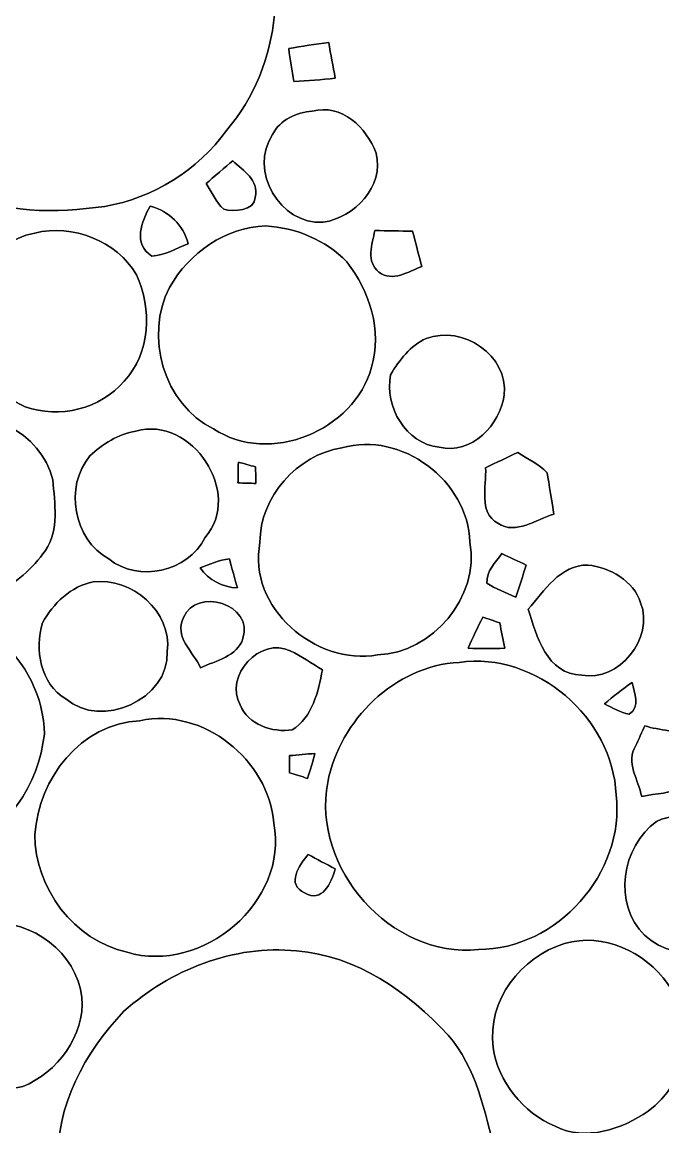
# Model space of a CAD drawing. Header units: centimetres. Extents: x -16.8 to 16.8, y -16.7 to 16.7.
# Drawn here: x -0.92 to 4.46, y -0.48 to 8.79 of the extents above; entities that cross this region are included whole.
import ezdxf

# ---------------------------------------------------------------- set-up
doc = ezdxf.new("R2010")
doc.units = ezdxf.units.CM
doc.header["$MEASUREMENT"] = 0
doc.layers.add('Layer 1', color=7, linetype='Continuous')

msp = doc.modelspace()

# ---------------------------------------------------------------- linework, layer by layer
at = {"layer": 'Layer 1', "color": 7}
for points, knots in [([(-16.77458, 16.66875), (-16.77458, 16.66875), (16.77458, 16.66875), (16.77458, 16.66875), (16.77458, 16.66875), (16.77458, 16.66875), (16.77458, -16.66875), (16.77458, -16.66875), (16.77458, -16.66875), (16.77458, -16.66875), (-16.77458, -16.66875), (-16.77458, -16.66875), (-16.77458, -16.66875), (-16.77458, -16.66875), (-16.77458, 16.66875), (-16.77458, 16.66875), (-16.77458, 16.66875), (-16.77458, 16.66875), (-16.77458, 16.66875), (-16.77458, 16.66875)], [0, 0, 0, 0, 0.1666667, 0.1666667, 0.1666667, 0.1666667, 0.3333333, 0.3333333, 0.3333333, 0.3333333, 0.5, 0.5, 0.5, 0.5, 0.6666667, 0.6666667, 0.6666667, 0.6666667, 1, 1, 1, 1]), ([(-13.65462, 15.30597), (-14.32278, 15.21848), (-14.89498, 14.59547), (-14.89675, 13.91673), (-14.89675, 13.91673), (-14.91933, 13.38792), (-14.90204, 12.85875), (-14.90486, 12.32958), (-14.90486, 12.32958), (-14.90451, 3.3334), (-14.90557, -5.66279), (-14.90451, -14.65897), (-14.90451, -14.65897), (-14.95884, -15.46613), (-14.23564, -16.22143), (-13.4239, -16.17662), (-13.4239, -16.17662), (-4.66266, -16.17063), (4.09893, -16.18051), (12.86016, -16.17169), (12.86016, -16.17169), (13.65426, -16.17945), (14.36299, -15.4178), (14.27198, -14.62299), (14.27198, -14.62299), (14.2681, -5.21547), (14.26916, 4.19241), (14.27162, 13.59994), (14.27162, 13.59994), (14.28538, 13.99046), (14.23882, 14.41203), (13.98482, 14.72671), (13.98482, 14.72671), (13.69942, 15.18003), (13.12192, 15.35218), (12.61251, 15.32961), (12.61251, 15.32961), (4.43971, 15.32643), (-3.73345, 15.3289), (-11.90625, 15.32819), (-11.90625, 15.32819), (-12.48904, 15.32255), (-13.07289, 15.35218), (-13.65462, 15.30597)], [0, 0, 0, 0, 0.0833333, 0.0833333, 0.0833333, 0.0833333, 0.1666667, 0.1666667, 0.1666667, 0.1666667, 0.25, 0.25, 0.25, 0.25, 0.3333333, 0.3333333, 0.3333333, 0.3333333, 0.4166667, 0.4166667, 0.4166667, 0.4166667, 0.5, 0.5, 0.5, 0.5, 0.5833333, 0.5833333, 0.5833333, 0.5833333, 0.6666667, 0.6666667, 0.6666667, 0.6666667, 0.75, 0.75, 0.75, 0.75, 0.8333333, 0.8333333, 0.8333333, 0.8333333, 1, 1, 1, 1]), ([(-0.90417, 10.83063), (-0.15804, 10.95022), (0.63888, 10.54947), (0.99166, 9.88236), (0.99166, 9.88236), (1.33597, 9.25936), (1.26153, 8.42574), (0.79551, 7.88352), (0.79551, 7.88352), (0.55245, 7.5498), (0.18133, 7.3152), (-0.22684, 7.24641), (-0.22684, 7.24641), (-0.63465, 7.19208), (-1.09149, 7.17268), (-1.45627, 7.39916), (-1.45627, 7.39916), (-1.93287, 7.64469), (-2.30293, 8.08849), (-2.42711, 8.61342), (-2.42711, 8.61342), (-2.48991, 8.9849), (-2.46662, 9.37542), (-2.32339, 9.72573), (-2.32339, 9.72573), (-2.09621, 10.31416), (-1.51836, 10.73362), (-0.90417, 10.83063)], [0, 0, 0, 0, 0.125, 0.125, 0.125, 0.125, 0.25, 0.25, 0.25, 0.25, 0.375, 0.375, 0.375, 0.375, 0.5, 0.5, 0.5, 0.5, 0.625, 0.625, 0.625, 0.625, 0.75, 0.75, 0.75, 0.75, 1, 1, 1, 1]), ([(1.31657, 8.57003), (1.42804, 8.59155), (1.54023, 8.60707), (1.65347, 8.62154), (1.65347, 8.62154), (1.6697, 8.52276), (1.68839, 8.42222), (1.70674, 8.32309), (1.70674, 8.32309), (1.59138, 8.30792), (1.47532, 8.30227), (1.35996, 8.29486), (1.35996, 8.29486), (1.34514, 8.38694), (1.33068, 8.47866), (1.31657, 8.57003)], [0, 0, 0, 0, 0.2, 0.2, 0.2, 0.2, 0.4, 0.4, 0.4, 0.4, 0.6, 0.6, 0.6, 0.6, 1, 1, 1, 1]), ([(1.51483, 8.04545), (1.76142, 8.11107), (1.97026, 7.90681), (2.05105, 7.69408), (2.05105, 7.69408), (2.11984, 7.40869), (1.86902, 7.1561), (1.6069, 7.11235), (1.6069, 7.11235), (1.24354, 7.08872), (0.97684, 7.5505), (1.18181, 7.84931), (1.18181, 7.84931), (1.24389, 7.97419), (1.38148, 8.03557), (1.51483, 8.04545)], [0, 0, 0, 0, 0.2, 0.2, 0.2, 0.2, 0.4, 0.4, 0.4, 0.4, 0.6, 0.6, 0.6, 0.6, 1, 1, 1, 1]), ([(0.84737, 7.62847), (0.93451, 7.54345), (1.06892, 7.47219), (1.03646, 7.32155), (1.03646, 7.32155), (1.02835, 7.20725), (0.8569, 7.19878), (0.77153, 7.22242), (0.77153, 7.22242), (0.70626, 7.28239), (0.66816, 7.36388), (0.62512, 7.43938), (0.62512, 7.43938), (0.68051, 7.48665), (0.79163, 7.58119), (0.84737, 7.62847)], [0, 0, 0, 0, 0.2, 0.2, 0.2, 0.2, 0.4, 0.4, 0.4, 0.4, 0.6, 0.6, 0.6, 0.6, 1, 1, 1, 1]), ([(0.15522, 7.24782), (0.31362, 7.20478), (0.42968, 7.09154), (0.47272, 6.93279), (0.47272, 6.93279), (0.3743, 6.89046), (0.27658, 6.83577), (0.16722, 6.82942), (0.16722, 6.82942), (0.01023, 6.93208), (0.07832, 7.11835), (0.15522, 7.24782)], [0, 0, 0, 0, 0.25, 0.25, 0.25, 0.25, 0.5, 0.5, 0.5, 0.5, 1, 1, 1, 1]), ([(-0.81456, 7.02239), (-0.4953, 7.0993), (-0.12629, 6.95854), (0.03881, 6.67173), (0.03881, 6.67173), (0.1711, 6.38986), (0.15804, 6.01345), (-0.06491, 5.77956), (-0.06491, 5.77956), (-0.25859, 5.54461), (-0.61101, 5.46276), (-0.89394, 5.56401), (-0.89394, 5.56401), (-1.11478, 5.66773), (-1.32398, 5.85188), (-1.37231, 6.10164), (-1.37231, 6.10164), (-1.47638, 6.49217), (-1.21532, 6.94372), (-0.81456, 7.02239)], [0, 0, 0, 0, 0.1666667, 0.1666667, 0.1666667, 0.1666667, 0.3333333, 0.3333333, 0.3333333, 0.3333333, 0.5, 0.5, 0.5, 0.5, 0.6666667, 0.6666667, 0.6666667, 0.6666667, 1, 1, 1, 1]), ([(1.12466, 7.08272), (1.37513, 7.06614), (1.62913, 6.96489), (1.80375, 6.78039), (1.80375, 6.78039), (2.00096, 6.53662), (2.09868, 6.20219), (2.01295, 5.89527), (2.01295, 5.89527), (1.86478, 5.36328), (1.15499, 5.06659), (0.68651, 5.37986), (0.68651, 5.37986), (0.26635, 5.5813), (0.10442, 6.16091), (0.31644, 6.5659), (0.31644, 6.5659), (0.48189, 6.85765), (0.78352, 7.07072), (1.12466, 7.08272)], [0, 0, 0, 0, 0.1666667, 0.1666667, 0.1666667, 0.1666667, 0.3333333, 0.3333333, 0.3333333, 0.3333333, 0.5, 0.5, 0.5, 0.5, 0.6666667, 0.6666667, 0.6666667, 0.6666667, 1, 1, 1, 1]), ([(2.03941, 7.04356), (2.14454, 7.0418), (2.25037, 7.04003), (2.3562, 7.03792), (2.3562, 7.03792), (2.38478, 6.93914), (2.40524, 6.84283), (2.43381, 6.74229), (2.43381, 6.74229), (2.32304, 6.69925), (2.18687, 6.60718), (2.07433, 6.69502), (2.07433, 6.69502), (1.96321, 6.77933), (2.01718, 6.93032), (2.03941, 7.04356)], [0, 0, 0, 0, 0.2, 0.2, 0.2, 0.2, 0.4, 0.4, 0.4, 0.4, 0.6, 0.6, 0.6, 0.6, 1, 1, 1, 1]), ([(2.4698, 6.13763), (2.77742, 6.25087), (3.16124, 5.99863), (3.12561, 5.66138), (3.12561, 5.66138), (3.0928, 5.41443), (2.85115, 5.15796), (2.58092, 5.22393), (2.58092, 5.22393), (2.29729, 5.25533), (2.1209, 5.56366), (2.17205, 5.83318), (2.17205, 5.83318), (2.24543, 5.95383), (2.3368, 6.07836), (2.4698, 6.13763)], [0, 0, 0, 0, 0.2, 0.2, 0.2, 0.2, 0.4, 0.4, 0.4, 0.4, 0.6, 0.6, 0.6, 0.6, 1, 1, 1, 1]), ([(-1.62525, 5.46806), (-1.23296, 5.58729), (-0.76447, 5.35234), (-0.66146, 4.94983), (-0.66146, 4.94983), (-0.64946, 4.75368), (-0.60501, 4.53249), (-0.72496, 4.35751), (-0.72496, 4.35751), (-0.83256, 4.20793), (-0.97437, 4.07176), (-1.15006, 4.0065), (-1.15006, 4.0065), (-1.59738, 3.86609), (-2.16288, 4.21605), (-2.13184, 4.71064), (-2.13184, 4.71064), (-2.17911, 5.04472), (-1.9244, 5.35693), (-1.62525, 5.46806)], [0, 0, 0, 0, 0.1666667, 0.1666667, 0.1666667, 0.1666667, 0.3333333, 0.3333333, 0.3333333, 0.3333333, 0.5, 0.5, 0.5, 0.5, 0.6666667, 0.6666667, 0.6666667, 0.6666667, 1, 1, 1, 1]), ([(0.03387, 5.35905), (0.50377, 5.49416), (0.93874, 4.83905), (0.61383, 4.46511), (0.61383, 4.46511), (0.46919, 4.17936), (0.05856, 4.08587), (-0.19368, 4.2866), (-0.19368, 4.2866), (-0.49107, 4.45417), (-0.56762, 4.89162), (-0.35207, 5.15091), (-0.35207, 5.15091), (-0.24624, 5.25357), (-0.11289, 5.33471), (0.03387, 5.35905)], [0, 0, 0, 0, 0.2, 0.2, 0.2, 0.2, 0.4, 0.4, 0.4, 0.4, 0.6, 0.6, 0.6, 0.6, 1, 1, 1, 1]), ([(1.76142, 5.22005), (2.2666, 5.36328), (2.82116, 4.94136), (2.8381, 4.42701), (2.8381, 4.42701), (2.92029, 3.96452), (2.52518, 3.50132), (2.06304, 3.48051), (2.06304, 3.48051), (1.54093, 3.39196), (0.96873, 3.87632), (1.07562, 4.42666), (1.07562, 4.42666), (1.0735, 4.80766), (1.38959, 5.15973), (1.76142, 5.22005)], [0, 0, 0, 0, 0.2, 0.2, 0.2, 0.2, 0.4, 0.4, 0.4, 0.4, 0.6, 0.6, 0.6, 0.6, 1, 1, 1, 1]), ([(3.23956, 5.1816), (3.3207, 5.1248), (3.41701, 5.08388), (3.4865, 5.01086), (3.4865, 5.01086), (3.50026, 4.92372), (3.52813, 4.74945), (3.54224, 4.66231), (3.54224, 4.66231), (3.39372, 4.62245), (3.22545, 4.48416), (3.07199, 4.58611), (3.07199, 4.58611), (2.90759, 4.67642), (2.97815, 4.89585), (2.96968, 5.05248), (2.96968, 5.05248), (3.05929, 5.09517), (3.14925, 5.13821), (3.23956, 5.1816)], [0, 0, 0, 0, 0.1666667, 0.1666667, 0.1666667, 0.1666667, 0.3333333, 0.3333333, 0.3333333, 0.3333333, 0.5, 0.5, 0.5, 0.5, 0.6666667, 0.6666667, 0.6666667, 0.6666667, 1, 1, 1, 1]), ([(0.89429, 5.09905), (0.94192, 5.08635), (0.98989, 5.07294), (1.03823, 5.05954), (1.03823, 5.05954), (1.03928, 5.01333), (1.04069, 4.96676), (1.04211, 4.92054), (1.04211, 4.92054), (0.99166, 4.92196), (0.94121, 4.92337), (0.89112, 4.92478), (0.89112, 4.92478), (0.89147, 4.98299), (0.89253, 5.04119), (0.89429, 5.09905)], [0, 0, 0, 0, 0.2, 0.2, 0.2, 0.2, 0.4, 0.4, 0.4, 0.4, 0.6, 0.6, 0.6, 0.6, 1, 1, 1, 1]), ([(0.57362, 4.21217), (0.65334, 4.24215), (0.73307, 4.27673), (0.8188, 4.28731), (0.8188, 4.28731), (0.83573, 4.22628), (0.8696, 4.10422), (0.88653, 4.04319), (0.88653, 4.04319), (0.75882, 4.04813), (0.6477, 4.1088), (0.57362, 4.21217)], [0, 0, 0, 0, 0.25, 0.25, 0.25, 0.25, 0.5, 0.5, 0.5, 0.5, 1, 1, 1, 1]), ([(3.10691, 4.33141), (3.17394, 4.2993), (3.24132, 4.26755), (3.30906, 4.2358), (3.30906, 4.2358), (3.2826, 4.14514), (3.25332, 4.05553), (3.22298, 3.96628), (3.22298, 3.96628), (3.13584, 4.00791), (3.05506, 4.03084), (2.9785, 4.08446), (2.9785, 4.08446), (2.97709, 4.1843), (3.04906, 4.25873), (3.10691, 4.33141)], [0, 0, 0, 0, 0.2, 0.2, 0.2, 0.2, 0.4, 0.4, 0.4, 0.4, 0.6, 0.6, 0.6, 0.6, 1, 1, 1, 1]), ([(3.32775, 3.86539), (3.46004, 4.01673), (3.59657, 4.23968), (3.82729, 4.23545), (3.82729, 4.23545), (4.01179, 4.21393), (4.21146, 4.10528), (4.27037, 3.91866), (4.27037, 3.91866), (4.3875, 3.62056), (4.08693, 3.2512), (3.77613, 3.31117), (3.77613, 3.31117), (3.48227, 3.31682), (3.39549, 3.64137), (3.32775, 3.86539)], [0, 0, 0, 0, 0.2, 0.2, 0.2, 0.2, 0.4, 0.4, 0.4, 0.4, 0.6, 0.6, 0.6, 0.6, 1, 1, 1, 1]), ([(-0.3242, 4.09469), (-0.00035, 4.13597), (0.33796, 3.84528), (0.2981, 3.50873), (0.2981, 3.50873), (0.31433, 3.10762), (-0.25753, 2.85291), (-0.55421, 3.11256), (-0.55421, 3.11256), (-0.76835, 3.23744), (-0.81668, 3.52989), (-0.74965, 3.75003), (-0.74965, 3.75003), (-0.6604, 3.91125), (-0.51118, 4.05906), (-0.3242, 4.09469)], [0, 0, 0, 0, 0.2, 0.2, 0.2, 0.2, 0.4, 0.4, 0.4, 0.4, 0.6, 0.6, 0.6, 0.6, 1, 1, 1, 1]), ([(0.43497, 3.79518), (0.53446, 4.05201), (1.02905, 3.90913), (0.93239, 3.61879), (0.93239, 3.61879), (0.88688, 3.46816), (0.70379, 3.43323), (0.57785, 3.37397), (0.57785, 3.37397), (0.51576, 3.50202), (0.35066, 3.63961), (0.43497, 3.79518)], [0, 0, 0, 0, 0.25, 0.25, 0.25, 0.25, 0.5, 0.5, 0.5, 0.5, 1, 1, 1, 1]), ([(-1.97732, 3.87703), (-1.34761, 3.98745), (-0.74013, 3.44029), (-0.73413, 2.81552), (-0.73413, 2.81552), (-0.7807, 2.39607), (-1.04493, 1.97873), (-1.46509, 1.8542), (-1.46509, 1.8542), (-1.81998, 1.71133), (-2.23591, 1.82739), (-2.51989, 2.06657), (-2.51989, 2.06657), (-2.77178, 2.31634), (-2.88431, 2.68534), (-2.84551, 3.03424), (-2.84551, 3.03424), (-2.76154, 3.46357), (-2.40877, 3.80929), (-1.97732, 3.87703)], [0, 0, 0, 0, 0.1666667, 0.1666667, 0.1666667, 0.1666667, 0.3333333, 0.3333333, 0.3333333, 0.3333333, 0.5, 0.5, 0.5, 0.5, 0.6666667, 0.6666667, 0.6666667, 0.6666667, 1, 1, 1, 1]), ([(2.94499, 3.7973), (2.99261, 3.78248), (3.03989, 3.76696), (3.08786, 3.75144), (3.08786, 3.75144), (3.10197, 3.68018), (3.11609, 3.60892), (3.1302, 3.5373), (3.1302, 3.5373), (3.02754, 3.53272), (2.92523, 3.53236), (2.82293, 3.53801), (2.82293, 3.53801), (2.86103, 3.6255), (2.90266, 3.71193), (2.94499, 3.7973)], [0, 0, 0, 0, 0.2, 0.2, 0.2, 0.2, 0.4, 0.4, 0.4, 0.4, 0.6, 0.6, 0.6, 0.6, 1, 1, 1, 1]), ([(0.90911, 3.06211), (0.77435, 3.30129), (1.07703, 3.63996), (1.33033, 3.51473), (1.33033, 3.51473), (1.42522, 3.47169), (1.51024, 3.4096), (1.59985, 3.35598), (1.59985, 3.35598), (1.56598, 3.17429), (1.51518, 2.95628), (1.34655, 2.85186), (1.34655, 2.85186), (1.1811, 2.82787), (0.97472, 2.89454), (0.90911, 3.06211)], [0, 0, 0, 0, 0.2, 0.2, 0.2, 0.2, 0.4, 0.4, 0.4, 0.4, 0.6, 0.6, 0.6, 0.6, 1, 1, 1, 1]), ([(2.74779, 3.41842), (3.39654, 3.51049), (4.03613, 2.95381), (4.06506, 2.30576), (4.06506, 2.30576), (4.14091, 1.65206), (3.57082, 1.00753), (2.90936, 1.00859), (2.90936, 1.00859), (2.17311, 0.93345), (1.50742, 1.69333), (1.6443, 2.41124), (1.6443, 2.41124), (1.74696, 2.93476), (2.2038, 3.39019), (2.74779, 3.41842)], [0, 0, 0, 0, 0.2, 0.2, 0.2, 0.2, 0.4, 0.4, 0.4, 0.4, 0.6, 0.6, 0.6, 0.6, 1, 1, 1, 1]), ([(3.96663, 3.06952), (4.04142, 3.13337), (4.11903, 3.1937), (4.19911, 3.25085), (4.19911, 3.25085), (4.22028, 3.16124), (4.26967, 3.04871), (4.17477, 2.98344), (4.17477, 2.98344), (4.10034, 2.99967), (4.03366, 3.03671), (3.96663, 3.06952)], [0, 0, 0, 0, 0.25, 0.25, 0.25, 0.25, 0.5, 0.5, 0.5, 0.5, 1, 1, 1, 1]), ([(0.06809, 2.92876), (0.60184, 3.04377), (1.14547, 2.60138), (1.19239, 2.06904), (1.19239, 2.06904), (1.31727, 1.40653), (0.59514, 0.79869), (-0.04022, 0.98531), (-0.04022, 0.98531), (-0.48719, 1.08691), (-0.81315, 1.52012), (-0.81351, 1.97379), (-0.81351, 1.97379), (-0.7807, 2.4444), (-0.43145, 2.90301), (0.06809, 2.92876)], [0, 0, 0, 0, 0.2, 0.2, 0.2, 0.2, 0.4, 0.4, 0.4, 0.4, 0.6, 0.6, 0.6, 0.6, 1, 1, 1, 1]), ([(4.30495, 2.88643), (4.42348, 2.84409), (4.5974, 2.85962), (4.68418, 2.74426), (4.68418, 2.74426), (4.77908, 2.64089), (4.75262, 2.45851), (4.63515, 2.38407), (4.63515, 2.38407), (4.53143, 2.31316), (4.39773, 2.32022), (4.27919, 2.292), (4.27919, 2.292), (4.25379, 2.43099), (4.14091, 2.58233), (4.23051, 2.71992), (4.23051, 2.71992), (4.24921, 2.76154), (4.28625, 2.8448), (4.30495, 2.88643)], [0, 0, 0, 0, 0.1666667, 0.1666667, 0.1666667, 0.1666667, 0.3333333, 0.3333333, 0.3333333, 0.3333333, 0.5, 0.5, 0.5, 0.5, 0.6666667, 0.6666667, 0.6666667, 0.6666667, 1, 1, 1, 1]), ([(1.32397, 2.6356), (1.39488, 2.64195), (1.46579, 2.6483), (1.53705, 2.65395), (1.53705, 2.65395), (1.51871, 2.58374), (1.49719, 2.5146), (1.47532, 2.4451), (1.47532, 2.4451), (1.42452, 2.46027), (1.37442, 2.47544), (1.32397, 2.49026), (1.32397, 2.49026), (1.32362, 2.53894), (1.32362, 2.58727), (1.32397, 2.6356)], [0, 0, 0, 0, 0.2, 0.2, 0.2, 0.2, 0.4, 0.4, 0.4, 0.4, 0.6, 0.6, 0.6, 0.6, 1, 1, 1, 1]), ([(4.75791, 2.15512), (5.16572, 2.159), (5.47899, 1.64782), (5.27438, 1.2887), (5.27438, 1.2887), (5.10046, 0.93098), (4.58964, 0.86889), (4.30354, 1.12818), (4.30354, 1.12818), (4.03542, 1.38853), (4.11021, 1.87219), (4.40443, 2.08421), (4.40443, 2.08421), (4.51485, 2.13395), (4.63797, 2.14489), (4.75791, 2.15512)], [0, 0, 0, 0, 0.2, 0.2, 0.2, 0.2, 0.4, 0.4, 0.4, 0.4, 0.6, 0.6, 0.6, 0.6, 1, 1, 1, 1]), ([(1.45062, 1.48414), (1.29222, 1.55399), (1.40653, 1.71626), (1.4799, 1.80587), (1.4799, 1.80587), (1.5554, 1.76565), (1.63089, 1.72508), (1.70674, 1.68487), (1.70674, 1.68487), (1.67358, 1.56739), (1.59773, 1.39488), (1.45062, 1.48414)], [0, 0, 0, 0, 0.25, 0.25, 0.25, 0.25, 0.5, 0.5, 0.5, 0.5, 1, 1, 1, 1]), ([(-1.20932, 1.23225), (-0.83397, 1.25554), (-0.46673, 0.98707), (-0.41839, 0.60537), (-0.41839, 0.60537), (-0.3937, 0.2854), (-0.62548, -0.02328), (-0.91546, -0.14252), (-0.91546, -0.14252), (-1.13983, -0.18768), (-1.38924, -0.17427), (-1.56633, -0.01376), (-1.56633, -0.01376), (-1.79141, 0.12065), (-1.86443, 0.40499), (-1.84644, 0.65052), (-1.84644, 0.65052), (-1.77024, 0.94403), (-1.52612, 1.21356), (-1.20932, 1.23225)], [0, 0, 0, 0, 0.1666667, 0.1666667, 0.1666667, 0.1666667, 0.3333333, 0.3333333, 0.3333333, 0.3333333, 0.5, 0.5, 0.5, 0.5, 0.6666667, 0.6666667, 0.6666667, 0.6666667, 1, 1, 1, 1]), ([(3.63149, 1.05833), (3.9564, 1.15464), (4.30883, 0.98884), (4.4958, 0.72214), (4.4958, 0.72214), (4.74027, 0.40287), (4.6669, -0.11748), (4.33387, -0.34749), (4.33387, -0.34749), (4.11445, -0.50271), (3.80612, -0.60254), (3.55212, -0.47519), (3.55212, -0.47519), (3.28612, -0.36019), (3.07164, -0.10336), (3.03318, 0.18662), (3.03318, 0.18662), (2.98274, 0.58138), (3.2639, 0.94756), (3.63149, 1.05833)], [0, 0, 0, 0, 0.1666667, 0.1666667, 0.1666667, 0.1666667, 0.3333333, 0.3333333, 0.3333333, 0.3333333, 0.5, 0.5, 0.5, 0.5, 0.6666667, 0.6666667, 0.6666667, 0.6666667, 1, 1, 1, 1]), ([(-0.06597, 0.49001), (0.32067, 0.83961), (0.85796, 1.04987), (1.38289, 0.9973), (1.38289, 0.9973), (1.88383, 0.95638), (2.32339, 0.65193), (2.65395, 0.29069), (2.65395, 0.29069), (2.89419, 0.01729), (2.96086, -0.35595), (3.054, -0.69638), (3.054, -0.69638), (3.12596, -0.65299), (3.19299, -0.59937), (3.27201, -0.56868), (3.27201, -0.56868), (3.37114, -0.56374), (3.46146, -0.61736), (3.55318, -0.64841), (3.55318, -0.64841), (3.50873, -0.77153), (3.44981, -0.9338), (3.30235, -0.96449), (3.30235, -0.96449), (3.21945, -0.91652), (3.15595, -0.84384), (3.08434, -0.78211), (3.08434, -0.78211), (2.99473, -1.35573), (2.78871, -1.9812), (2.2666, -2.30152), (2.2666, -2.30152), (1.55822, -2.86244), (0.43991, -2.72415), (-0.14746, -2.05211), (-0.14746, -2.05211), (-0.46426, -1.71662), (-0.64664, -1.25765), (-0.61666, -0.79375), (-0.61666, -0.79375), (-0.64347, -0.30727), (-0.39264, 0.14781), (-0.06597, 0.49001)], [0, 0, 0, 0, 0.0833333, 0.0833333, 0.0833333, 0.0833333, 0.1666667, 0.1666667, 0.1666667, 0.1666667, 0.25, 0.25, 0.25, 0.25, 0.3333333, 0.3333333, 0.3333333, 0.3333333, 0.4166667, 0.4166667, 0.4166667, 0.4166667, 0.5, 0.5, 0.5, 0.5, 0.5833333, 0.5833333, 0.5833333, 0.5833333, 0.6666667, 0.6666667, 0.6666667, 0.6666667, 0.75, 0.75, 0.75, 0.75, 0.8333333, 0.8333333, 0.8333333, 0.8333333, 1, 1, 1, 1])]:
    msp.add_open_spline(points, degree=3, knots=knots, dxfattribs=at)
at = {"layer": 'Layer 1', "color": 251}
for points, knots in [([(-13.65462, 15.30597), (-13.07289, 15.35218), (-12.48904, 15.32255), (-11.90625, 15.32819), (-11.90625, 15.32819), (-3.73345, 15.3289), (4.43971, 15.32643), (12.61251, 15.32961), (12.61251, 15.32961), (13.12192, 15.35218), (13.69942, 15.18003), (13.98482, 14.72671), (13.98482, 14.72671), (14.23882, 14.41203), (14.28538, 13.99046), (14.27162, 13.59994), (14.27162, 13.59994), (14.26916, 4.19241), (14.2681, -5.21547), (14.27198, -14.62299), (14.27198, -14.62299), (14.36299, -15.4178), (13.65426, -16.17945), (12.86016, -16.17169), (12.86016, -16.17169), (4.09893, -16.18051), (-4.66266, -16.17063), (-13.4239, -16.17662), (-13.4239, -16.17662), (-14.23564, -16.22143), (-14.95884, -15.46613), (-14.90451, -14.65897), (-14.90451, -14.65897), (-14.90557, -5.66279), (-14.90451, 3.3334), (-14.90486, 12.32958), (-14.90486, 12.32958), (-14.90204, 12.85875), (-14.91933, 13.38792), (-14.89675, 13.91673), (-14.89675, 13.91673), (-14.89498, 14.59547), (-14.32278, 15.21848), (-13.65462, 15.30597), (-13.65462, 15.30597), (-13.65462, 15.30597), (-13.65462, 15.30597), (-13.65462, 15.30597)], [0, 0, 0, 0, 0.0769231, 0.0769231, 0.0769231, 0.0769231, 0.1538462, 0.1538462, 0.1538462, 0.1538462, 0.2307692, 0.2307692, 0.2307692, 0.2307692, 0.3076923, 0.3076923, 0.3076923, 0.3076923, 0.3846154, 0.3846154, 0.3846154, 0.3846154, 0.4615385, 0.4615385, 0.4615385, 0.4615385, 0.5384615, 0.5384615, 0.5384615, 0.5384615, 0.6153846, 0.6153846, 0.6153846, 0.6153846, 0.6923077, 0.6923077, 0.6923077, 0.6923077, 0.7692308, 0.7692308, 0.7692308, 0.7692308, 0.8461538, 0.8461538, 0.8461538, 0.8461538, 1, 1, 1, 1]), ([(-0.90417, 10.83063), (-1.51836, 10.73362), (-2.09621, 10.31416), (-2.32339, 9.72573), (-2.32339, 9.72573), (-2.46662, 9.37542), (-2.48991, 8.9849), (-2.42711, 8.61342), (-2.42711, 8.61342), (-2.30293, 8.08849), (-1.93287, 7.64469), (-1.45627, 7.39916), (-1.45627, 7.39916), (-1.09149, 7.17268), (-0.63465, 7.19208), (-0.22684, 7.24641), (-0.22684, 7.24641), (0.18133, 7.3152), (0.55245, 7.5498), (0.79551, 7.88352), (0.79551, 7.88352), (1.26153, 8.42574), (1.33597, 9.25936), (0.99166, 9.88236), (0.99166, 9.88236), (0.63888, 10.54947), (-0.15804, 10.95022), (-0.90417, 10.83063), (-0.90417, 10.83063), (-0.90417, 10.83063), (-0.90417, 10.83063), (-0.90417, 10.83063)], [0, 0, 0, 0, 0.1111111, 0.1111111, 0.1111111, 0.1111111, 0.2222222, 0.2222222, 0.2222222, 0.2222222, 0.3333333, 0.3333333, 0.3333333, 0.3333333, 0.4444444, 0.4444444, 0.4444444, 0.4444444, 0.5555556, 0.5555556, 0.5555556, 0.5555556, 0.6666667, 0.6666667, 0.6666667, 0.6666667, 0.7777778, 0.7777778, 0.7777778, 0.7777778, 1, 1, 1, 1]), ([(1.31657, 8.57003), (1.33068, 8.47866), (1.34514, 8.38694), (1.35996, 8.29486), (1.35996, 8.29486), (1.47532, 8.30227), (1.59138, 8.30792), (1.70674, 8.32309), (1.70674, 8.32309), (1.68839, 8.42222), (1.6697, 8.52276), (1.65347, 8.62154), (1.65347, 8.62154), (1.54023, 8.60707), (1.42804, 8.59155), (1.31657, 8.57003), (1.31657, 8.57003), (1.31657, 8.57003), (1.31657, 8.57003), (1.31657, 8.57003)], [0, 0, 0, 0, 0.1666667, 0.1666667, 0.1666667, 0.1666667, 0.3333333, 0.3333333, 0.3333333, 0.3333333, 0.5, 0.5, 0.5, 0.5, 0.6666667, 0.6666667, 0.6666667, 0.6666667, 1, 1, 1, 1]), ([(1.51483, 8.04545), (1.38148, 8.03557), (1.24389, 7.97419), (1.18181, 7.84931), (1.18181, 7.84931), (0.97684, 7.5505), (1.24354, 7.08872), (1.6069, 7.11235), (1.6069, 7.11235), (1.86902, 7.1561), (2.11984, 7.40869), (2.05105, 7.69408), (2.05105, 7.69408), (1.97026, 7.90681), (1.76142, 8.11107), (1.51483, 8.04545), (1.51483, 8.04545), (1.51483, 8.04545), (1.51483, 8.04545), (1.51483, 8.04545)], [0, 0, 0, 0, 0.1666667, 0.1666667, 0.1666667, 0.1666667, 0.3333333, 0.3333333, 0.3333333, 0.3333333, 0.5, 0.5, 0.5, 0.5, 0.6666667, 0.6666667, 0.6666667, 0.6666667, 1, 1, 1, 1]), ([(0.84737, 7.62847), (0.79163, 7.58119), (0.68051, 7.48665), (0.62512, 7.43938), (0.62512, 7.43938), (0.66816, 7.36388), (0.70626, 7.28239), (0.77153, 7.22242), (0.77153, 7.22242), (0.8569, 7.19878), (1.02835, 7.20725), (1.03646, 7.32155), (1.03646, 7.32155), (1.06892, 7.47219), (0.93451, 7.54345), (0.84737, 7.62847), (0.84737, 7.62847), (0.84737, 7.62847), (0.84737, 7.62847), (0.84737, 7.62847)], [0, 0, 0, 0, 0.1666667, 0.1666667, 0.1666667, 0.1666667, 0.3333333, 0.3333333, 0.3333333, 0.3333333, 0.5, 0.5, 0.5, 0.5, 0.6666667, 0.6666667, 0.6666667, 0.6666667, 1, 1, 1, 1]), ([(0.15522, 7.24782), (0.07832, 7.11835), (0.01023, 6.93208), (0.16722, 6.82942), (0.16722, 6.82942), (0.27658, 6.83577), (0.3743, 6.89046), (0.47272, 6.93279), (0.47272, 6.93279), (0.42968, 7.09154), (0.31362, 7.20478), (0.15522, 7.24782), (0.15522, 7.24782), (0.15522, 7.24782), (0.15522, 7.24782), (0.15522, 7.24782)], [0, 0, 0, 0, 0.2, 0.2, 0.2, 0.2, 0.4, 0.4, 0.4, 0.4, 0.6, 0.6, 0.6, 0.6, 1, 1, 1, 1]), ([(-0.81456, 7.02239), (-1.21532, 6.94372), (-1.47638, 6.49217), (-1.37231, 6.10164), (-1.37231, 6.10164), (-1.32398, 5.85188), (-1.11478, 5.66773), (-0.89394, 5.56401), (-0.89394, 5.56401), (-0.61101, 5.46276), (-0.25859, 5.54461), (-0.06491, 5.77956), (-0.06491, 5.77956), (0.15804, 6.01345), (0.1711, 6.38986), (0.03881, 6.67173), (0.03881, 6.67173), (-0.12629, 6.95854), (-0.4953, 7.0993), (-0.81456, 7.02239), (-0.81456, 7.02239), (-0.81456, 7.02239), (-0.81456, 7.02239), (-0.81456, 7.02239)], [0, 0, 0, 0, 0.1428571, 0.1428571, 0.1428571, 0.1428571, 0.2857143, 0.2857143, 0.2857143, 0.2857143, 0.4285714, 0.4285714, 0.4285714, 0.4285714, 0.5714286, 0.5714286, 0.5714286, 0.5714286, 0.7142857, 0.7142857, 0.7142857, 0.7142857, 1, 1, 1, 1]), ([(1.12466, 7.08272), (0.78352, 7.07072), (0.48189, 6.85765), (0.31644, 6.5659), (0.31644, 6.5659), (0.10442, 6.16091), (0.26635, 5.5813), (0.68651, 5.37986), (0.68651, 5.37986), (1.15499, 5.06659), (1.86478, 5.36328), (2.01295, 5.89527), (2.01295, 5.89527), (2.09868, 6.20219), (2.00096, 6.53662), (1.80375, 6.78039), (1.80375, 6.78039), (1.62913, 6.96489), (1.37513, 7.06614), (1.12466, 7.08272), (1.12466, 7.08272), (1.12466, 7.08272), (1.12466, 7.08272), (1.12466, 7.08272)], [0, 0, 0, 0, 0.1428571, 0.1428571, 0.1428571, 0.1428571, 0.2857143, 0.2857143, 0.2857143, 0.2857143, 0.4285714, 0.4285714, 0.4285714, 0.4285714, 0.5714286, 0.5714286, 0.5714286, 0.5714286, 0.7142857, 0.7142857, 0.7142857, 0.7142857, 1, 1, 1, 1]), ([(2.03941, 7.04356), (2.01718, 6.93032), (1.96321, 6.77933), (2.07433, 6.69502), (2.07433, 6.69502), (2.18687, 6.60718), (2.32304, 6.69925), (2.43381, 6.74229), (2.43381, 6.74229), (2.40524, 6.84283), (2.38478, 6.93914), (2.3562, 7.03792), (2.3562, 7.03792), (2.25037, 7.04003), (2.14454, 7.0418), (2.03941, 7.04356), (2.03941, 7.04356), (2.03941, 7.04356), (2.03941, 7.04356), (2.03941, 7.04356)], [0, 0, 0, 0, 0.1666667, 0.1666667, 0.1666667, 0.1666667, 0.3333333, 0.3333333, 0.3333333, 0.3333333, 0.5, 0.5, 0.5, 0.5, 0.6666667, 0.6666667, 0.6666667, 0.6666667, 1, 1, 1, 1]), ([(2.4698, 6.13763), (2.3368, 6.07836), (2.24543, 5.95383), (2.17205, 5.83318), (2.17205, 5.83318), (2.1209, 5.56366), (2.29729, 5.25533), (2.58092, 5.22393), (2.58092, 5.22393), (2.85115, 5.15796), (3.0928, 5.41443), (3.12561, 5.66138), (3.12561, 5.66138), (3.16124, 5.99863), (2.77742, 6.25087), (2.4698, 6.13763), (2.4698, 6.13763), (2.4698, 6.13763), (2.4698, 6.13763), (2.4698, 6.13763)], [0, 0, 0, 0, 0.1666667, 0.1666667, 0.1666667, 0.1666667, 0.3333333, 0.3333333, 0.3333333, 0.3333333, 0.5, 0.5, 0.5, 0.5, 0.6666667, 0.6666667, 0.6666667, 0.6666667, 1, 1, 1, 1]), ([(-1.62525, 5.46806), (-1.9244, 5.35693), (-2.17911, 5.04472), (-2.13184, 4.71064), (-2.13184, 4.71064), (-2.16288, 4.21605), (-1.59738, 3.86609), (-1.15006, 4.0065), (-1.15006, 4.0065), (-0.97437, 4.07176), (-0.83256, 4.20793), (-0.72496, 4.35751), (-0.72496, 4.35751), (-0.60501, 4.53249), (-0.64946, 4.75368), (-0.66146, 4.94983), (-0.66146, 4.94983), (-0.76447, 5.35234), (-1.23296, 5.58729), (-1.62525, 5.46806), (-1.62525, 5.46806), (-1.62525, 5.46806), (-1.62525, 5.46806), (-1.62525, 5.46806)], [0, 0, 0, 0, 0.1428571, 0.1428571, 0.1428571, 0.1428571, 0.2857143, 0.2857143, 0.2857143, 0.2857143, 0.4285714, 0.4285714, 0.4285714, 0.4285714, 0.5714286, 0.5714286, 0.5714286, 0.5714286, 0.7142857, 0.7142857, 0.7142857, 0.7142857, 1, 1, 1, 1]), ([(0.03387, 5.35905), (-0.11289, 5.33471), (-0.24624, 5.25357), (-0.35207, 5.15091), (-0.35207, 5.15091), (-0.56762, 4.89162), (-0.49107, 4.45417), (-0.19368, 4.2866), (-0.19368, 4.2866), (0.05856, 4.08587), (0.46919, 4.17936), (0.61383, 4.46511), (0.61383, 4.46511), (0.93874, 4.83905), (0.50377, 5.49416), (0.03387, 5.35905), (0.03387, 5.35905), (0.03387, 5.35905), (0.03387, 5.35905), (0.03387, 5.35905)], [0, 0, 0, 0, 0.1666667, 0.1666667, 0.1666667, 0.1666667, 0.3333333, 0.3333333, 0.3333333, 0.3333333, 0.5, 0.5, 0.5, 0.5, 0.6666667, 0.6666667, 0.6666667, 0.6666667, 1, 1, 1, 1]), ([(1.76142, 5.22005), (1.38959, 5.15973), (1.0735, 4.80766), (1.07562, 4.42666), (1.07562, 4.42666), (0.96873, 3.87632), (1.54093, 3.39196), (2.06304, 3.48051), (2.06304, 3.48051), (2.52518, 3.50132), (2.92029, 3.96452), (2.8381, 4.42701), (2.8381, 4.42701), (2.82116, 4.94136), (2.2666, 5.36328), (1.76142, 5.22005), (1.76142, 5.22005), (1.76142, 5.22005), (1.76142, 5.22005), (1.76142, 5.22005)], [0, 0, 0, 0, 0.1666667, 0.1666667, 0.1666667, 0.1666667, 0.3333333, 0.3333333, 0.3333333, 0.3333333, 0.5, 0.5, 0.5, 0.5, 0.6666667, 0.6666667, 0.6666667, 0.6666667, 1, 1, 1, 1]), ([(3.23956, 5.1816), (3.14925, 5.13821), (3.05929, 5.09517), (2.96968, 5.05248), (2.96968, 5.05248), (2.97815, 4.89585), (2.90759, 4.67642), (3.07199, 4.58611), (3.07199, 4.58611), (3.22545, 4.48416), (3.39372, 4.62245), (3.54224, 4.66231), (3.54224, 4.66231), (3.52813, 4.74945), (3.50026, 4.92372), (3.4865, 5.01086), (3.4865, 5.01086), (3.41701, 5.08388), (3.3207, 5.1248), (3.23956, 5.1816), (3.23956, 5.1816), (3.23956, 5.1816), (3.23956, 5.1816), (3.23956, 5.1816)], [0, 0, 0, 0, 0.1428571, 0.1428571, 0.1428571, 0.1428571, 0.2857143, 0.2857143, 0.2857143, 0.2857143, 0.4285714, 0.4285714, 0.4285714, 0.4285714, 0.5714286, 0.5714286, 0.5714286, 0.5714286, 0.7142857, 0.7142857, 0.7142857, 0.7142857, 1, 1, 1, 1]), ([(0.89429, 5.09905), (0.89253, 5.04119), (0.89147, 4.98299), (0.89112, 4.92478), (0.89112, 4.92478), (0.94121, 4.92337), (0.99166, 4.92196), (1.04211, 4.92054), (1.04211, 4.92054), (1.04069, 4.96676), (1.03928, 5.01333), (1.03823, 5.05954), (1.03823, 5.05954), (0.98989, 5.07294), (0.94192, 5.08635), (0.89429, 5.09905), (0.89429, 5.09905), (0.89429, 5.09905), (0.89429, 5.09905), (0.89429, 5.09905)], [0, 0, 0, 0, 0.1666667, 0.1666667, 0.1666667, 0.1666667, 0.3333333, 0.3333333, 0.3333333, 0.3333333, 0.5, 0.5, 0.5, 0.5, 0.6666667, 0.6666667, 0.6666667, 0.6666667, 1, 1, 1, 1]), ([(0.57362, 4.21217), (0.6477, 4.1088), (0.75882, 4.04813), (0.88653, 4.04319), (0.88653, 4.04319), (0.8696, 4.10422), (0.83573, 4.22628), (0.8188, 4.28731), (0.8188, 4.28731), (0.73307, 4.27673), (0.65334, 4.24215), (0.57362, 4.21217), (0.57362, 4.21217), (0.57362, 4.21217), (0.57362, 4.21217), (0.57362, 4.21217)], [0, 0, 0, 0, 0.2, 0.2, 0.2, 0.2, 0.4, 0.4, 0.4, 0.4, 0.6, 0.6, 0.6, 0.6, 1, 1, 1, 1]), ([(3.10691, 4.33141), (3.04906, 4.25873), (2.97709, 4.1843), (2.9785, 4.08446), (2.9785, 4.08446), (3.05506, 4.03084), (3.13584, 4.00791), (3.22298, 3.96628), (3.22298, 3.96628), (3.25332, 4.05553), (3.2826, 4.14514), (3.30906, 4.2358), (3.30906, 4.2358), (3.24132, 4.26755), (3.17394, 4.2993), (3.10691, 4.33141), (3.10691, 4.33141), (3.10691, 4.33141), (3.10691, 4.33141), (3.10691, 4.33141)], [0, 0, 0, 0, 0.1666667, 0.1666667, 0.1666667, 0.1666667, 0.3333333, 0.3333333, 0.3333333, 0.3333333, 0.5, 0.5, 0.5, 0.5, 0.6666667, 0.6666667, 0.6666667, 0.6666667, 1, 1, 1, 1]), ([(3.32775, 3.86539), (3.39549, 3.64137), (3.48227, 3.31682), (3.77613, 3.31117), (3.77613, 3.31117), (4.08693, 3.2512), (4.3875, 3.62056), (4.27037, 3.91866), (4.27037, 3.91866), (4.21146, 4.10528), (4.01179, 4.21393), (3.82729, 4.23545), (3.82729, 4.23545), (3.59657, 4.23968), (3.46004, 4.01673), (3.32775, 3.86539), (3.32775, 3.86539), (3.32775, 3.86539), (3.32775, 3.86539), (3.32775, 3.86539)], [0, 0, 0, 0, 0.1666667, 0.1666667, 0.1666667, 0.1666667, 0.3333333, 0.3333333, 0.3333333, 0.3333333, 0.5, 0.5, 0.5, 0.5, 0.6666667, 0.6666667, 0.6666667, 0.6666667, 1, 1, 1, 1]), ([(-0.3242, 4.09469), (-0.51118, 4.05906), (-0.6604, 3.91125), (-0.74965, 3.75003), (-0.74965, 3.75003), (-0.81668, 3.52989), (-0.76835, 3.23744), (-0.55421, 3.11256), (-0.55421, 3.11256), (-0.25753, 2.85291), (0.31433, 3.10762), (0.2981, 3.50873), (0.2981, 3.50873), (0.33796, 3.84528), (-0.00035, 4.13597), (-0.3242, 4.09469), (-0.3242, 4.09469), (-0.3242, 4.09469), (-0.3242, 4.09469), (-0.3242, 4.09469)], [0, 0, 0, 0, 0.1666667, 0.1666667, 0.1666667, 0.1666667, 0.3333333, 0.3333333, 0.3333333, 0.3333333, 0.5, 0.5, 0.5, 0.5, 0.6666667, 0.6666667, 0.6666667, 0.6666667, 1, 1, 1, 1]), ([(0.43497, 3.79518), (0.35066, 3.63961), (0.51576, 3.50202), (0.57785, 3.37397), (0.57785, 3.37397), (0.70379, 3.43323), (0.88688, 3.46816), (0.93239, 3.61879), (0.93239, 3.61879), (1.02905, 3.90913), (0.53446, 4.05201), (0.43497, 3.79518), (0.43497, 3.79518), (0.43497, 3.79518), (0.43497, 3.79518), (0.43497, 3.79518)], [0, 0, 0, 0, 0.2, 0.2, 0.2, 0.2, 0.4, 0.4, 0.4, 0.4, 0.6, 0.6, 0.6, 0.6, 1, 1, 1, 1]), ([(-1.97732, 3.87703), (-2.40877, 3.80929), (-2.76154, 3.46357), (-2.84551, 3.03424), (-2.84551, 3.03424), (-2.88431, 2.68534), (-2.77178, 2.31634), (-2.51989, 2.06657), (-2.51989, 2.06657), (-2.23591, 1.82739), (-1.81998, 1.71133), (-1.46509, 1.8542), (-1.46509, 1.8542), (-1.04493, 1.97873), (-0.7807, 2.39607), (-0.73413, 2.81552), (-0.73413, 2.81552), (-0.74013, 3.44029), (-1.34761, 3.98745), (-1.97732, 3.87703), (-1.97732, 3.87703), (-1.97732, 3.87703), (-1.97732, 3.87703), (-1.97732, 3.87703)], [0, 0, 0, 0, 0.1428571, 0.1428571, 0.1428571, 0.1428571, 0.2857143, 0.2857143, 0.2857143, 0.2857143, 0.4285714, 0.4285714, 0.4285714, 0.4285714, 0.5714286, 0.5714286, 0.5714286, 0.5714286, 0.7142857, 0.7142857, 0.7142857, 0.7142857, 1, 1, 1, 1]), ([(2.94499, 3.7973), (2.90266, 3.71193), (2.86103, 3.6255), (2.82293, 3.53801), (2.82293, 3.53801), (2.92523, 3.53236), (3.02754, 3.53272), (3.1302, 3.5373), (3.1302, 3.5373), (3.11609, 3.60892), (3.10197, 3.68018), (3.08786, 3.75144), (3.08786, 3.75144), (3.03989, 3.76696), (2.99261, 3.78248), (2.94499, 3.7973), (2.94499, 3.7973), (2.94499, 3.7973), (2.94499, 3.7973), (2.94499, 3.7973)], [0, 0, 0, 0, 0.1666667, 0.1666667, 0.1666667, 0.1666667, 0.3333333, 0.3333333, 0.3333333, 0.3333333, 0.5, 0.5, 0.5, 0.5, 0.6666667, 0.6666667, 0.6666667, 0.6666667, 1, 1, 1, 1]), ([(0.90911, 3.06211), (0.97472, 2.89454), (1.1811, 2.82787), (1.34655, 2.85186), (1.34655, 2.85186), (1.51518, 2.95628), (1.56598, 3.17429), (1.59985, 3.35598), (1.59985, 3.35598), (1.51024, 3.4096), (1.42522, 3.47169), (1.33033, 3.51473), (1.33033, 3.51473), (1.07703, 3.63996), (0.77435, 3.30129), (0.90911, 3.06211), (0.90911, 3.06211), (0.90911, 3.06211), (0.90911, 3.06211), (0.90911, 3.06211)], [0, 0, 0, 0, 0.1666667, 0.1666667, 0.1666667, 0.1666667, 0.3333333, 0.3333333, 0.3333333, 0.3333333, 0.5, 0.5, 0.5, 0.5, 0.6666667, 0.6666667, 0.6666667, 0.6666667, 1, 1, 1, 1]), ([(2.74779, 3.41842), (2.2038, 3.39019), (1.74696, 2.93476), (1.6443, 2.41124), (1.6443, 2.41124), (1.50742, 1.69333), (2.17311, 0.93345), (2.90936, 1.00859), (2.90936, 1.00859), (3.57082, 1.00753), (4.14091, 1.65206), (4.06506, 2.30576), (4.06506, 2.30576), (4.03613, 2.95381), (3.39654, 3.51049), (2.74779, 3.41842), (2.74779, 3.41842), (2.74779, 3.41842), (2.74779, 3.41842), (2.74779, 3.41842)], [0, 0, 0, 0, 0.1666667, 0.1666667, 0.1666667, 0.1666667, 0.3333333, 0.3333333, 0.3333333, 0.3333333, 0.5, 0.5, 0.5, 0.5, 0.6666667, 0.6666667, 0.6666667, 0.6666667, 1, 1, 1, 1]), ([(3.96663, 3.06952), (4.03366, 3.03671), (4.10034, 2.99967), (4.17477, 2.98344), (4.17477, 2.98344), (4.26967, 3.04871), (4.22028, 3.16124), (4.19911, 3.25085), (4.19911, 3.25085), (4.11903, 3.1937), (4.04142, 3.13337), (3.96663, 3.06952), (3.96663, 3.06952), (3.96663, 3.06952), (3.96663, 3.06952), (3.96663, 3.06952)], [0, 0, 0, 0, 0.2, 0.2, 0.2, 0.2, 0.4, 0.4, 0.4, 0.4, 0.6, 0.6, 0.6, 0.6, 1, 1, 1, 1]), ([(0.06809, 2.92876), (-0.43145, 2.90301), (-0.7807, 2.4444), (-0.81351, 1.97379), (-0.81351, 1.97379), (-0.81315, 1.52012), (-0.48719, 1.08691), (-0.04022, 0.98531), (-0.04022, 0.98531), (0.59514, 0.79869), (1.31727, 1.40653), (1.19239, 2.06904), (1.19239, 2.06904), (1.14547, 2.60138), (0.60184, 3.04377), (0.06809, 2.92876), (0.06809, 2.92876), (0.06809, 2.92876), (0.06809, 2.92876), (0.06809, 2.92876)], [0, 0, 0, 0, 0.1666667, 0.1666667, 0.1666667, 0.1666667, 0.3333333, 0.3333333, 0.3333333, 0.3333333, 0.5, 0.5, 0.5, 0.5, 0.6666667, 0.6666667, 0.6666667, 0.6666667, 1, 1, 1, 1]), ([(4.30495, 2.88643), (4.28625, 2.8448), (4.24921, 2.76154), (4.23051, 2.71992), (4.23051, 2.71992), (4.14091, 2.58233), (4.25379, 2.43099), (4.27919, 2.292), (4.27919, 2.292), (4.39773, 2.32022), (4.53143, 2.31316), (4.63515, 2.38407), (4.63515, 2.38407), (4.75262, 2.45851), (4.77908, 2.64089), (4.68418, 2.74426), (4.68418, 2.74426), (4.5974, 2.85962), (4.42348, 2.84409), (4.30495, 2.88643), (4.30495, 2.88643), (4.30495, 2.88643), (4.30495, 2.88643), (4.30495, 2.88643)], [0, 0, 0, 0, 0.1428571, 0.1428571, 0.1428571, 0.1428571, 0.2857143, 0.2857143, 0.2857143, 0.2857143, 0.4285714, 0.4285714, 0.4285714, 0.4285714, 0.5714286, 0.5714286, 0.5714286, 0.5714286, 0.7142857, 0.7142857, 0.7142857, 0.7142857, 1, 1, 1, 1]), ([(1.32397, 2.6356), (1.32362, 2.58727), (1.32362, 2.53894), (1.32397, 2.49026), (1.32397, 2.49026), (1.37442, 2.47544), (1.42452, 2.46027), (1.47532, 2.4451), (1.47532, 2.4451), (1.49719, 2.5146), (1.51871, 2.58374), (1.53705, 2.65395), (1.53705, 2.65395), (1.46579, 2.6483), (1.39488, 2.64195), (1.32397, 2.6356), (1.32397, 2.6356), (1.32397, 2.6356), (1.32397, 2.6356), (1.32397, 2.6356)], [0, 0, 0, 0, 0.1666667, 0.1666667, 0.1666667, 0.1666667, 0.3333333, 0.3333333, 0.3333333, 0.3333333, 0.5, 0.5, 0.5, 0.5, 0.6666667, 0.6666667, 0.6666667, 0.6666667, 1, 1, 1, 1]), ([(4.75791, 2.15512), (4.63797, 2.14489), (4.51485, 2.13395), (4.40443, 2.08421), (4.40443, 2.08421), (4.11021, 1.87219), (4.03542, 1.38853), (4.30354, 1.12818), (4.30354, 1.12818), (4.58964, 0.86889), (5.10046, 0.93098), (5.27438, 1.2887), (5.27438, 1.2887), (5.47899, 1.64782), (5.16572, 2.159), (4.75791, 2.15512), (4.75791, 2.15512), (4.75791, 2.15512), (4.75791, 2.15512), (4.75791, 2.15512)], [0, 0, 0, 0, 0.1666667, 0.1666667, 0.1666667, 0.1666667, 0.3333333, 0.3333333, 0.3333333, 0.3333333, 0.5, 0.5, 0.5, 0.5, 0.6666667, 0.6666667, 0.6666667, 0.6666667, 1, 1, 1, 1]), ([(1.45062, 1.48414), (1.59773, 1.39488), (1.67358, 1.56739), (1.70674, 1.68487), (1.70674, 1.68487), (1.63089, 1.72508), (1.5554, 1.76565), (1.4799, 1.80587), (1.4799, 1.80587), (1.40653, 1.71626), (1.29222, 1.55399), (1.45062, 1.48414), (1.45062, 1.48414), (1.45062, 1.48414), (1.45062, 1.48414), (1.45062, 1.48414)], [0, 0, 0, 0, 0.2, 0.2, 0.2, 0.2, 0.4, 0.4, 0.4, 0.4, 0.6, 0.6, 0.6, 0.6, 1, 1, 1, 1]), ([(-1.20932, 1.23225), (-1.52612, 1.21356), (-1.77024, 0.94403), (-1.84644, 0.65052), (-1.84644, 0.65052), (-1.86443, 0.40499), (-1.79141, 0.12065), (-1.56633, -0.01376), (-1.56633, -0.01376), (-1.38924, -0.17427), (-1.13983, -0.18768), (-0.91546, -0.14252), (-0.91546, -0.14252), (-0.62548, -0.02328), (-0.3937, 0.2854), (-0.41839, 0.60537), (-0.41839, 0.60537), (-0.46673, 0.98707), (-0.83397, 1.25554), (-1.20932, 1.23225), (-1.20932, 1.23225), (-1.20932, 1.23225), (-1.20932, 1.23225), (-1.20932, 1.23225)], [0, 0, 0, 0, 0.1428571, 0.1428571, 0.1428571, 0.1428571, 0.2857143, 0.2857143, 0.2857143, 0.2857143, 0.4285714, 0.4285714, 0.4285714, 0.4285714, 0.5714286, 0.5714286, 0.5714286, 0.5714286, 0.7142857, 0.7142857, 0.7142857, 0.7142857, 1, 1, 1, 1]), ([(3.63149, 1.05833), (3.2639, 0.94756), (2.98274, 0.58138), (3.03318, 0.18662), (3.03318, 0.18662), (3.07164, -0.10336), (3.28612, -0.36019), (3.55212, -0.47519), (3.55212, -0.47519), (3.80612, -0.60254), (4.11445, -0.50271), (4.33387, -0.34749), (4.33387, -0.34749), (4.6669, -0.11748), (4.74027, 0.40287), (4.4958, 0.72214), (4.4958, 0.72214), (4.30883, 0.98884), (3.9564, 1.15464), (3.63149, 1.05833), (3.63149, 1.05833), (3.63149, 1.05833), (3.63149, 1.05833), (3.63149, 1.05833)], [0, 0, 0, 0, 0.1428571, 0.1428571, 0.1428571, 0.1428571, 0.2857143, 0.2857143, 0.2857143, 0.2857143, 0.4285714, 0.4285714, 0.4285714, 0.4285714, 0.5714286, 0.5714286, 0.5714286, 0.5714286, 0.7142857, 0.7142857, 0.7142857, 0.7142857, 1, 1, 1, 1]), ([(-0.06597, 0.49001), (-0.39264, 0.14781), (-0.64347, -0.30727), (-0.61666, -0.79375), (-0.61666, -0.79375), (-0.64664, -1.25765), (-0.46426, -1.71662), (-0.14746, -2.05211), (-0.14746, -2.05211), (0.43991, -2.72415), (1.55822, -2.86244), (2.2666, -2.30152), (2.2666, -2.30152), (2.78871, -1.9812), (2.99473, -1.35573), (3.08434, -0.78211), (3.08434, -0.78211), (3.15595, -0.84384), (3.21945, -0.91652), (3.30235, -0.96449), (3.30235, -0.96449), (3.44981, -0.9338), (3.50873, -0.77153), (3.55318, -0.64841), (3.55318, -0.64841), (3.46146, -0.61736), (3.37114, -0.56374), (3.27201, -0.56868), (3.27201, -0.56868), (3.19299, -0.59937), (3.12596, -0.65299), (3.054, -0.69638), (3.054, -0.69638), (2.96086, -0.35595), (2.89419, 0.01729), (2.65395, 0.29069), (2.65395, 0.29069), (2.32339, 0.65193), (1.88383, 0.95638), (1.38289, 0.9973), (1.38289, 0.9973), (0.85796, 1.04987), (0.32067, 0.83961), (-0.06597, 0.49001), (-0.06597, 0.49001), (-0.06597, 0.49001), (-0.06597, 0.49001), (-0.06597, 0.49001)], [0, 0, 0, 0, 0.0769231, 0.0769231, 0.0769231, 0.0769231, 0.1538462, 0.1538462, 0.1538462, 0.1538462, 0.2307692, 0.2307692, 0.2307692, 0.2307692, 0.3076923, 0.3076923, 0.3076923, 0.3076923, 0.3846154, 0.3846154, 0.3846154, 0.3846154, 0.4615385, 0.4615385, 0.4615385, 0.4615385, 0.5384615, 0.5384615, 0.5384615, 0.5384615, 0.6153846, 0.6153846, 0.6153846, 0.6153846, 0.6923077, 0.6923077, 0.6923077, 0.6923077, 0.7692308, 0.7692308, 0.7692308, 0.7692308, 0.8461538, 0.8461538, 0.8461538, 0.8461538, 1, 1, 1, 1])]:
    msp.add_open_spline(points, degree=3, knots=knots, dxfattribs=at)

doc.saveas('drawing.dxf')
